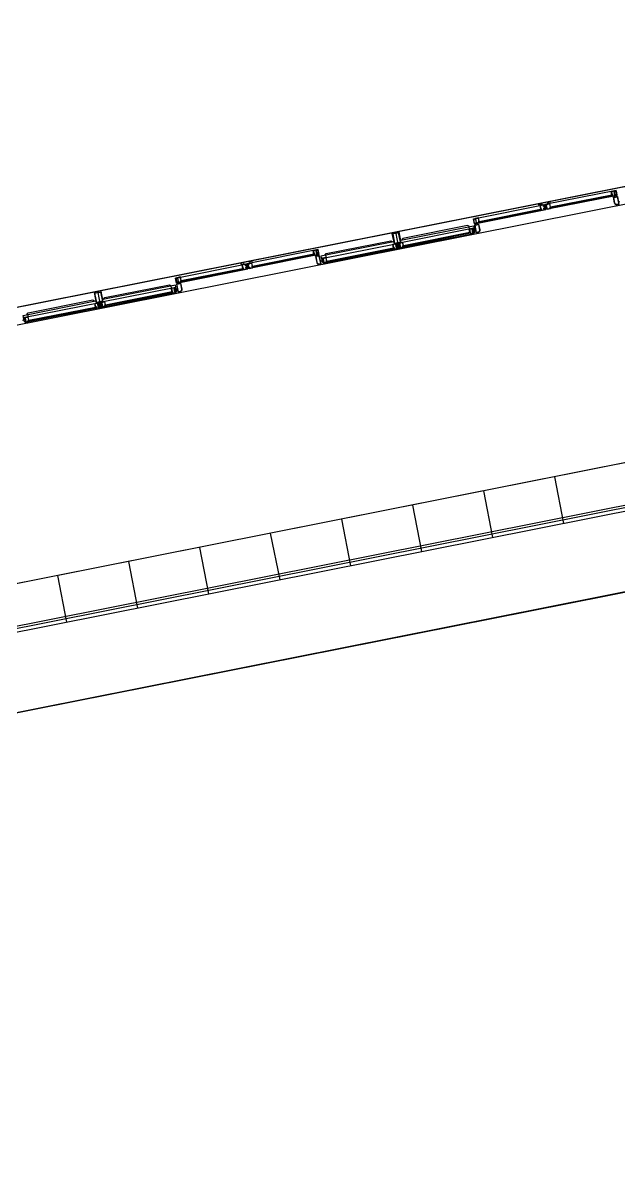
# Model space of a CAD drawing. Extents: x 434377 to 434597, y 4588623 to 4588679.
# Drawn here: x 434478.03 to 434486.26, y 4588644.88 to 4588660.79 of the extents above; entities that cross this region are included whole.
import ezdxf

# ---------------------------------------------------------------- set-up
doc = ezdxf.new("R2010")
doc.units = 0
for name, color, linetype in [('01_D_ElementsAux_l', 7, 'Continuous'), ('01_D_Ocult_l', 7, 'Continuous'), ('01_L_AndanaV2_p', 7, 'Continuous'), ('15_D_Andanes_p', 7, 'Continuous')]:
    doc.layers.add(name, color=color, linetype=linetype)

msp = doc.modelspace()

# ---------------------------------------------------------------- linework, layer by layer
at = {"layer": '01_D_ElementsAux_l'}
for p, q in [((434486.225, 4588658.472), (434485.24, 4588658.276)), ((434486.239, 4588658.403), (434485.253, 4588658.207)), ((434486.175, 4588658.401), (434485.314, 4588658.229)), ((434486.166, 4588658.409), (434485.318, 4588658.241)), ((434486.225, 4588658.472), (434486.157, 4588658.458)), ((434486.177, 4588658.391), (434486.239, 4588658.403)), ((434486.207, 4588658.462), (434486.208, 4588658.458)), ((434486.239, 4588658.403), (434486.225, 4588658.472)), ((434486.229, 4588658.401), (434486.232, 4588658.387)), ((434484.254, 4588658.08), (434485.24, 4588658.276)), ((434485.253, 4588658.207), (434485.24, 4588658.276)), ((434485.253, 4588658.207), (434485.24, 4588658.276)), ((434485.253, 4588658.207), (434485.24, 4588658.276)), ((434485.253, 4588658.207), (434485.24, 4588658.276)), ((434486.275, 4588658.316), (434486.257, 4588658.312)), ((434484.254, 4588658.08), (434484.323, 4588658.094)), ((434484.268, 4588658.011), (434484.254, 4588658.08)), ((434484.268, 4588658.011), (434485.253, 4588658.207)), ((434484.275, 4588658.078), (434484.276, 4588658.074)), ((434484.328, 4588658.034), (434485.189, 4588658.205)), ((434484.332, 4588658.045), (434485.181, 4588658.213)), ((434484.259, 4588657.951), (434483.206, 4588657.741)), ((434484.189, 4588657.97), (434484.196, 4588657.938)), ((434484.33, 4588658.024), (434484.268, 4588658.011)), ((434484.268, 4588657.917), (434484.286, 4588657.92)), ((434484.277, 4588658.013), (434484.28, 4588657.999)), ((434483.175, 4588657.901), (434483.222, 4588657.661)), ((434484.214, 4588657.88), (434483.28, 4588657.695)), ((434484.205, 4588657.889), (434483.285, 4588657.706)), ((434482.109, 4588657.654), (434481.123, 4588657.458)), ((434482.05, 4588657.591), (434481.202, 4588657.422)), ((434482.109, 4588657.654), (434482.04, 4588657.64)), ((434482.091, 4588657.643), (434482.091, 4588657.64)), ((434482.123, 4588657.585), (434482.109, 4588657.654)), ((434482.153, 4588657.532), (434483.206, 4588657.741)), ((434482.223, 4588657.485), (434483.156, 4588657.67)), ((434482.227, 4588657.496), (434483.147, 4588657.679)), ((434483.22, 4588657.673), (434483.206, 4588657.741)), ((434483.22, 4588657.673), (434483.206, 4588657.741)), ((434483.22, 4588657.673), (434483.206, 4588657.741)), ((434483.22, 4588657.673), (434483.206, 4588657.741)), ((434480.137, 4588657.262), (434481.123, 4588657.458)), ((434481.137, 4588657.389), (434481.123, 4588657.458)), ((434481.137, 4588657.389), (434481.123, 4588657.458)), ((434481.137, 4588657.389), (434481.123, 4588657.458)), ((434481.137, 4588657.389), (434481.123, 4588657.458)), ((434482.123, 4588657.585), (434481.137, 4588657.389)), ((434482.058, 4588657.583), (434481.197, 4588657.411)), ((434482.06, 4588657.573), (434482.123, 4588657.585)), ((434482.113, 4588657.583), (434482.116, 4588657.568)), ((434482.159, 4588657.497), (434482.141, 4588657.494)), ((434482.211, 4588657.577), (434482.217, 4588657.545)), ((434480.137, 4588657.262), (434480.206, 4588657.276)), ((434480.151, 4588657.193), (434481.137, 4588657.389)), ((434480.211, 4588657.215), (434481.073, 4588657.387)), ((434480.216, 4588657.227), (434481.064, 4588657.395)), ((434480.143, 4588657.132), (434479.09, 4588656.923)), ((434480.073, 4588657.152), (434480.079, 4588657.12)), ((434480.151, 4588657.193), (434480.137, 4588657.262)), ((434480.213, 4588657.206), (434480.151, 4588657.193)), ((434480.158, 4588657.259), (434480.159, 4588657.256)), ((434480.161, 4588657.195), (434480.164, 4588657.181)), ((434479.058, 4588657.083), (434479.106, 4588656.843)), ((434480.097, 4588657.062), (434479.164, 4588656.877)), ((434480.089, 4588657.071), (434479.168, 4588656.888)), ((434480.151, 4588657.098), (434480.169, 4588657.102)), ((434478.037, 4588656.714), (434479.09, 4588656.923)), ((434478.106, 4588656.667), (434479.039, 4588656.852)), ((434478.11, 4588656.678), (434479.031, 4588656.861)), ((434479.104, 4588656.855), (434479.09, 4588656.923)), ((434479.104, 4588656.855), (434479.09, 4588656.923)), ((434479.104, 4588656.855), (434479.09, 4588656.923)), ((434479.104, 4588656.855), (434479.09, 4588656.923)), ((434478.042, 4588656.679), (434478.024, 4588656.676)), ((434478.094, 4588656.759), (434478.101, 4588656.727)), ((434493.217, 4588655.485), (434448.217, 4588646.542)), ((434493.223, 4588655.455), (434448.223, 4588646.512)), ((434490.829, 4588654.929), (434448.233, 4588646.463)), ((434487.337, 4588654.905), (434475.568, 4588652.566)), ((434485.504, 4588653.87), (434485.376, 4588654.515)), ((434484.523, 4588653.675), (434484.395, 4588654.32)), ((434483.542, 4588653.481), (434483.414, 4588654.125)), ((434482.561, 4588653.286), (434482.433, 4588653.93)), ((434447.108, 4588645.125), (434490.94, 4588653.837)), ((434481.581, 4588653.091), (434481.452, 4588653.735)), ((434480.6, 4588652.896), (434480.472, 4588653.54)), ((434479.619, 4588652.701), (434479.491, 4588653.345)), ((434478.638, 4588652.506), (434478.51, 4588653.15))]:
    msp.add_line(p, q, dxfattribs=at)
for points in [[(434486.157, 4588658.458), (434486.206, 4588658.468), (434486.208, 4588658.455), (434486.202, 4588658.453), (434486.21, 4588658.411), (434486.217, 4588658.413), (434486.219, 4588658.399), (434486.177, 4588658.391), (434486.173, 4588658.41), (434486.166, 4588658.409)], [(434486.214, 4588658.408), (434486.208, 4588658.407), (434486.198, 4588658.456), (434486.204, 4588658.457), (434486.203, 4588658.464), (434486.161, 4588658.455), (434486.169, 4588658.413), (434486.176, 4588658.415), (434486.18, 4588658.395), (434486.215, 4588658.402)], [(434486.204, 4588658.296), (434486.188, 4588658.378), (434486.242, 4588658.388), (434486.264, 4588658.278), (434486.239, 4588658.273), (434486.233, 4588658.272), (434486.227, 4588658.273), (434486.222, 4588658.275), (434486.217, 4588658.277), (434486.212, 4588658.281), (434486.209, 4588658.285), (434486.206, 4588658.29)], [(434486.208, 4588658.297), (434486.192, 4588658.375), (434486.239, 4588658.384), (434486.26, 4588658.28), (434486.239, 4588658.276), (434486.233, 4588658.276), (434486.227, 4588658.276), (434486.222, 4588658.279), (434486.217, 4588658.282), (434486.213, 4588658.286), (434486.21, 4588658.291)], [(434485.194, 4588658.199), (434485.23, 4588658.206), (434485.226, 4588658.226), (434485.235, 4588658.228), (434485.231, 4588658.25), (434485.221, 4588658.248), (434485.217, 4588658.268), (434485.175, 4588658.26), (434485.184, 4588658.217), (434485.19, 4588658.219)], [(434485.311, 4588658.222), (434485.276, 4588658.215), (434485.272, 4588658.235), (434485.262, 4588658.233), (434485.257, 4588658.256), (434485.267, 4588658.257), (434485.263, 4588658.277), (434485.306, 4588658.285), (434485.314, 4588658.243), (434485.308, 4588658.242)], [(434484.323, 4588658.094), (434484.274, 4588658.084), (434484.276, 4588658.071), (434484.283, 4588658.072), (434484.291, 4588658.03), (434484.285, 4588658.029), (434484.287, 4588658.015), (434484.33, 4588658.024), (434484.326, 4588658.043), (434484.332, 4588658.045)], [(434484.289, 4588658.026), (434484.295, 4588658.027), (434484.285, 4588658.076), (434484.279, 4588658.075), (434484.278, 4588658.081), (434484.32, 4588658.09), (434484.328, 4588658.047), (434484.322, 4588658.046), (434484.326, 4588658.027), (434484.29, 4588658.019)], [(434484.196, 4588657.938), (434484.245, 4588657.948), (434484.247, 4588657.934), (434484.241, 4588657.933), (434484.249, 4588657.891), (434484.256, 4588657.892), (434484.258, 4588657.879), (434484.216, 4588657.871), (434484.212, 4588657.89), (434484.205, 4588657.889)], [(434484.253, 4588657.888), (434484.246, 4588657.887), (434484.237, 4588657.936), (434484.243, 4588657.937), (434484.242, 4588657.944), (434484.2, 4588657.935), (434484.208, 4588657.893), (434484.214, 4588657.894), (434484.218, 4588657.875), (434484.254, 4588657.882)], [(434484.341, 4588657.926), (434484.342, 4588657.92), (434484.341, 4588657.914), (434484.339, 4588657.909), (434484.336, 4588657.904), (434484.332, 4588657.899), (434484.328, 4588657.895), (434484.323, 4588657.893), (434484.317, 4588657.891), (434484.293, 4588657.886), (434484.271, 4588657.997), (434484.324, 4588658.007)], [(434484.337, 4588657.925), (434484.337, 4588657.919), (434484.337, 4588657.913), (434484.334, 4588657.908), (434484.331, 4588657.903), (434484.327, 4588657.899), (434484.322, 4588657.896), (434484.316, 4588657.894), (434484.295, 4588657.89), (434484.275, 4588657.994), (434484.322, 4588658.003)], [(434483.206, 4588657.741), (434483.255, 4588657.751), (434483.226, 4588657.898), (434483.177, 4588657.888), (434483.128, 4588657.879), (434483.157, 4588657.732)], [(434483.179, 4588657.879), (434483.14, 4588657.871), (434483.165, 4588657.743), (434483.204, 4588657.751), (434483.244, 4588657.759), (434483.218, 4588657.886)], [(434483.275, 4588657.755), (434483.226, 4588657.745), (434483.229, 4588657.732), (434483.235, 4588657.733), (434483.243, 4588657.691), (434483.237, 4588657.69), (434483.24, 4588657.677), (434483.282, 4588657.685), (434483.278, 4588657.705), (434483.285, 4588657.706)], [(434483.241, 4588657.687), (434483.247, 4588657.688), (434483.238, 4588657.737), (434483.231, 4588657.736), (434483.23, 4588657.742), (434483.272, 4588657.751), (434483.281, 4588657.709), (434483.274, 4588657.707), (434483.278, 4588657.688), (434483.242, 4588657.681)], [(434482.04, 4588657.64), (434482.089, 4588657.65), (434482.092, 4588657.637), (434482.086, 4588657.635), (434482.094, 4588657.593), (434482.1, 4588657.594), (434482.103, 4588657.581), (434482.06, 4588657.573), (434482.056, 4588657.592), (434482.05, 4588657.591)], [(434482.098, 4588657.59), (434482.091, 4588657.589), (434482.081, 4588657.638), (434482.088, 4588657.639), (434482.087, 4588657.646), (434482.044, 4588657.637), (434482.053, 4588657.595), (434482.059, 4588657.596), (434482.063, 4588657.577), (434482.099, 4588657.584)], [(434483.138, 4588657.728), (434483.187, 4588657.737), (434483.189, 4588657.724), (434483.183, 4588657.723), (434483.191, 4588657.681), (434483.198, 4588657.682), (434483.2, 4588657.669), (434483.158, 4588657.66), (434483.154, 4588657.68), (434483.147, 4588657.679)], [(434483.195, 4588657.678), (434483.189, 4588657.677), (434483.179, 4588657.726), (434483.185, 4588657.727), (434483.184, 4588657.733), (434483.142, 4588657.725), (434483.15, 4588657.683), (434483.157, 4588657.684), (434483.16, 4588657.664), (434483.196, 4588657.672)], [(434481.077, 4588657.381), (434481.113, 4588657.388), (434481.109, 4588657.408), (434481.119, 4588657.41), (434481.115, 4588657.432), (434481.105, 4588657.43), (434481.101, 4588657.45), (434481.059, 4588657.441), (434481.067, 4588657.399), (434481.073, 4588657.401)], [(434481.195, 4588657.404), (434481.159, 4588657.397), (434481.155, 4588657.417), (434481.145, 4588657.415), (434481.141, 4588657.437), (434481.151, 4588657.439), (434481.147, 4588657.459), (434481.189, 4588657.467), (434481.197, 4588657.425), (434481.191, 4588657.424)], [(434482.088, 4588657.478), (434482.09, 4588657.472), (434482.093, 4588657.467), (434482.096, 4588657.463), (434482.101, 4588657.459), (434482.106, 4588657.457), (434482.111, 4588657.455), (434482.117, 4588657.454), (434482.123, 4588657.455), (434482.148, 4588657.46), (434482.125, 4588657.57), (434482.072, 4588657.56)], [(434482.091, 4588657.479), (434482.093, 4588657.473), (434482.096, 4588657.468), (434482.1, 4588657.464), (434482.105, 4588657.461), (434482.11, 4588657.458), (434482.116, 4588657.458), (434482.122, 4588657.458), (434482.143, 4588657.462), (434482.123, 4588657.566), (434482.076, 4588657.557)], [(434482.217, 4588657.545), (434482.168, 4588657.535), (434482.171, 4588657.522), (434482.177, 4588657.523), (434482.186, 4588657.481), (434482.179, 4588657.48), (434482.182, 4588657.466), (434482.224, 4588657.475), (434482.221, 4588657.494), (434482.227, 4588657.496)], [(434482.183, 4588657.477), (434482.19, 4588657.478), (434482.18, 4588657.527), (434482.174, 4588657.526), (434482.172, 4588657.532), (434482.214, 4588657.541), (434482.223, 4588657.498), (434482.216, 4588657.497), (434482.22, 4588657.478), (434482.185, 4588657.47)], [(434480.206, 4588657.276), (434480.157, 4588657.266), (434480.16, 4588657.253), (434480.166, 4588657.254), (434480.174, 4588657.212), (434480.168, 4588657.21), (434480.171, 4588657.197), (434480.213, 4588657.206), (434480.209, 4588657.225), (434480.216, 4588657.227)], [(434480.172, 4588657.208), (434480.179, 4588657.209), (434480.169, 4588657.258), (434480.162, 4588657.257), (434480.161, 4588657.263), (434480.203, 4588657.271), (434480.212, 4588657.229), (434480.205, 4588657.228), (434480.209, 4588657.208), (434480.173, 4588657.201)], [(434480.079, 4588657.12), (434480.128, 4588657.13), (434480.131, 4588657.116), (434480.124, 4588657.115), (434480.133, 4588657.073), (434480.139, 4588657.074), (434480.142, 4588657.061), (434480.099, 4588657.052), (434480.095, 4588657.072), (434480.089, 4588657.071)], [(434480.136, 4588657.07), (434480.13, 4588657.069), (434480.12, 4588657.118), (434480.127, 4588657.119), (434480.125, 4588657.125), (434480.083, 4588657.117), (434480.092, 4588657.075), (434480.098, 4588657.076), (434480.102, 4588657.057), (434480.138, 4588657.064)], [(434480.224, 4588657.108), (434480.225, 4588657.102), (434480.224, 4588657.096), (434480.222, 4588657.091), (434480.22, 4588657.086), (434480.216, 4588657.081), (434480.212, 4588657.078), (434480.207, 4588657.075), (434480.201, 4588657.073), (434480.176, 4588657.068), (434480.154, 4588657.179), (434480.208, 4588657.189)], [(434480.221, 4588657.107), (434480.221, 4588657.101), (434480.221, 4588657.095), (434480.218, 4588657.09), (434480.215, 4588657.085), (434480.211, 4588657.081), (434480.206, 4588657.078), (434480.2, 4588657.076), (434480.179, 4588657.072), (434480.158, 4588657.176), (434480.205, 4588657.185)], [(434479.09, 4588656.923), (434479.139, 4588656.933), (434479.11, 4588657.08), (434479.061, 4588657.07), (434479.012, 4588657.061), (434479.041, 4588656.913)], [(434479.063, 4588657.061), (434479.102, 4588657.068), (434479.127, 4588656.941), (434479.088, 4588656.933), (434479.049, 4588656.925), (434479.023, 4588657.053)], [(434479.021, 4588656.91), (434479.07, 4588656.919), (434479.073, 4588656.906), (434479.067, 4588656.905), (434479.075, 4588656.863), (434479.081, 4588656.864), (434479.084, 4588656.851), (434479.041, 4588656.842), (434479.037, 4588656.862), (434479.031, 4588656.861)], [(434479.079, 4588656.86), (434479.072, 4588656.859), (434479.062, 4588656.908), (434479.069, 4588656.909), (434479.068, 4588656.915), (434479.025, 4588656.907), (434479.034, 4588656.865), (434479.04, 4588656.866), (434479.044, 4588656.846), (434479.08, 4588656.853)], [(434479.159, 4588656.937), (434479.11, 4588656.927), (434479.112, 4588656.914), (434479.119, 4588656.915), (434479.127, 4588656.873), (434479.121, 4588656.872), (434479.123, 4588656.858), (434479.166, 4588656.867), (434479.162, 4588656.887), (434479.168, 4588656.888)], [(434479.125, 4588656.869), (434479.131, 4588656.87), (434479.121, 4588656.919), (434479.115, 4588656.918), (434479.114, 4588656.924), (434479.156, 4588656.933), (434479.164, 4588656.891), (434479.158, 4588656.889), (434479.162, 4588656.87), (434479.126, 4588656.863)], [(434478.101, 4588656.727), (434478.052, 4588656.717), (434478.054, 4588656.704), (434478.061, 4588656.705), (434478.069, 4588656.663), (434478.063, 4588656.661), (434478.065, 4588656.648), (434478.108, 4588656.657), (434478.104, 4588656.676), (434478.11, 4588656.678)], [(434478.067, 4588656.659), (434478.073, 4588656.66), (434478.063, 4588656.709), (434478.057, 4588656.708), (434478.056, 4588656.714), (434478.098, 4588656.723), (434478.106, 4588656.68), (434478.1, 4588656.679), (434478.104, 4588656.659), (434478.068, 4588656.652)]]:
    msp.add_lwpolyline(points, close=True, dxfattribs=at)
for points in [[(434486.206, 4588658.465), (434486.223, 4588658.468), (434486.235, 4588658.406), (434486.219, 4588658.403)], [(434485.161, 4588658.26), (434485.157, 4588658.28), (434485.197, 4588658.288), (434485.201, 4588658.268)], [(434485.22, 4588658.272), (434485.171, 4588658.262), (434485.181, 4588658.213)], [(434485.23, 4588658.274), (434485.231, 4588658.271), (434485.221, 4588658.269), (434485.224, 4588658.252), (434485.234, 4588658.254), (434485.24, 4588658.225), (434485.23, 4588658.223), (434485.233, 4588658.207), (434485.243, 4588658.209), (434485.244, 4588658.205)], [(434485.249, 4588658.278), (434485.25, 4588658.274), (434485.26, 4588658.276), (434485.263, 4588658.26), (434485.253, 4588658.258), (434485.259, 4588658.229), (434485.269, 4588658.231), (434485.272, 4588658.215), (434485.262, 4588658.213), (434485.263, 4588658.209)], [(434485.318, 4588658.241), (434485.308, 4588658.29), (434485.259, 4588658.28)], [(434485.318, 4588658.241), (434485.312, 4588658.239), (434485.316, 4588658.22), (434485.273, 4588658.211)], [(434485.318, 4588658.292), (434485.315, 4588658.311), (434485.275, 4588658.303), (434485.279, 4588658.284)], [(434484.287, 4588658.019), (434484.27, 4588658.015), (434484.258, 4588658.077), (434484.274, 4588658.08)], [(434485.234, 4588658.203), (434485.191, 4588658.195), (434485.187, 4588658.215), (434485.181, 4588658.213)], [(434483.22, 4588657.673), (434484.258, 4588657.879), (434484.262, 4588657.885), (434484.266, 4588657.891), (434484.268, 4588657.898), (434484.269, 4588657.906), (434484.268, 4588657.913), (434484.267, 4588657.92), (434484.265, 4588657.927), (434484.261, 4588657.933), (434484.257, 4588657.939), (434484.251, 4588657.944), (434484.245, 4588657.948)], [(434483.249, 4588657.783), (434484.253, 4588657.983), (434484.264, 4588657.928)], [(434484.199, 4588657.972), (434484.171, 4588657.987), (434483.279, 4588657.81), (434483.259, 4588657.785)], [(434484.257, 4588657.884), (434484.26, 4588657.89), (434484.263, 4588657.896), (434484.264, 4588657.903), (434484.264, 4588657.909), (434484.264, 4588657.916), (434484.262, 4588657.923), (434484.259, 4588657.929), (434484.255, 4588657.934), (434484.25, 4588657.939), (434484.245, 4588657.943)], [(434483.151, 4588657.764), (434482.147, 4588657.564), (434482.158, 4588657.509)], [(434482.201, 4588657.575), (434482.221, 4588657.6), (434483.113, 4588657.777), (434483.141, 4588657.762)], [(434482.102, 4588657.585), (434482.118, 4588657.588), (434482.106, 4588657.65), (434482.09, 4588657.646)], [(434482.168, 4588657.535), (434482.164, 4588657.529), (434482.161, 4588657.522), (434482.159, 4588657.515), (434482.158, 4588657.508), (434482.158, 4588657.501), (434482.159, 4588657.494), (434482.162, 4588657.487), (434482.166, 4588657.48), (434482.17, 4588657.475), (434482.176, 4588657.47), (434482.182, 4588657.466), (434483.22, 4588657.673)], [(434483.2, 4588657.669), (434483.204, 4588657.676), (434483.208, 4588657.683), (434483.21, 4588657.69), (434483.21, 4588657.698), (434483.209, 4588657.706), (434483.207, 4588657.714), (434483.204, 4588657.721), (434483.199, 4588657.727), (434483.194, 4588657.733), (434483.187, 4588657.737)], [(434483.2, 4588657.673), (434483.204, 4588657.679), (434483.206, 4588657.685), (434483.208, 4588657.692), (434483.208, 4588657.699), (434483.207, 4588657.706), (434483.205, 4588657.712), (434483.202, 4588657.718), (434483.198, 4588657.724), (434483.194, 4588657.729), (434483.188, 4588657.733)], [(434483.226, 4588657.745), (434483.222, 4588657.739), (434483.219, 4588657.733), (434483.217, 4588657.726), (434483.216, 4588657.718), (434483.216, 4588657.711), (434483.218, 4588657.704), (434483.22, 4588657.698), (434483.224, 4588657.691), (434483.229, 4588657.686), (434483.234, 4588657.681), (434483.24, 4588657.677)], [(434483.227, 4588657.741), (434483.223, 4588657.735), (434483.221, 4588657.729), (434483.219, 4588657.722), (434483.219, 4588657.715), (434483.22, 4588657.708), (434483.222, 4588657.702), (434483.225, 4588657.696), (434483.229, 4588657.69), (434483.233, 4588657.685), (434483.239, 4588657.681)], [(434481.084, 4588657.45), (434481.08, 4588657.47), (434481.04, 4588657.462), (434481.044, 4588657.442)], [(434481.104, 4588657.454), (434481.055, 4588657.444), (434481.064, 4588657.395)], [(434481.113, 4588657.456), (434481.114, 4588657.452), (434481.104, 4588657.45), (434481.107, 4588657.434), (434481.117, 4588657.436), (434481.123, 4588657.407), (434481.113, 4588657.405), (434481.117, 4588657.389), (434481.126, 4588657.391), (434481.127, 4588657.387)], [(434481.133, 4588657.46), (434481.134, 4588657.456), (434481.143, 4588657.458), (434481.147, 4588657.442), (434481.137, 4588657.44), (434481.143, 4588657.411), (434481.153, 4588657.413), (434481.156, 4588657.397), (434481.146, 4588657.395), (434481.147, 4588657.391)], [(434481.202, 4588657.422), (434481.192, 4588657.471), (434481.143, 4588657.462)], [(434481.202, 4588657.473), (434481.198, 4588657.493), (434481.158, 4588657.485), (434481.162, 4588657.466)], [(434482.169, 4588657.53), (434482.166, 4588657.524), (434482.163, 4588657.518), (434482.162, 4588657.511), (434482.162, 4588657.505), (434482.162, 4588657.498), (434482.164, 4588657.491), (434482.167, 4588657.485), (434482.171, 4588657.48), (434482.176, 4588657.475), (434482.181, 4588657.471)], [(434481.117, 4588657.385), (434481.075, 4588657.377), (434481.071, 4588657.396), (434481.064, 4588657.395)], [(434481.156, 4588657.393), (434481.199, 4588657.402), (434481.195, 4588657.421), (434481.202, 4588657.422)], [(434479.104, 4588656.855), (434480.142, 4588657.061), (434480.146, 4588657.067), (434480.149, 4588657.074), (434480.151, 4588657.081), (434480.152, 4588657.088), (434480.152, 4588657.095), (434480.151, 4588657.102), (434480.148, 4588657.109), (434480.144, 4588657.116), (434480.14, 4588657.121), (434480.134, 4588657.126), (434480.128, 4588657.13)], [(434480.147, 4588657.11), (434480.136, 4588657.165), (434479.132, 4588656.965)], [(434479.142, 4588656.967), (434479.162, 4588656.992), (434480.055, 4588657.169), (434480.082, 4588657.154)], [(434480.141, 4588657.065), (434480.145, 4588657.071), (434480.147, 4588657.077), (434480.149, 4588657.084), (434480.149, 4588657.091), (434480.148, 4588657.098), (434480.146, 4588657.104), (434480.143, 4588657.11), (434480.139, 4588657.116), (434480.135, 4588657.121), (434480.129, 4588657.125)], [(434480.158, 4588657.262), (434480.142, 4588657.259), (434480.154, 4588657.197), (434480.17, 4588657.201)], [(434478.084, 4588656.757), (434478.104, 4588656.781), (434478.997, 4588656.959), (434479.025, 4588656.944)], [(434478.041, 4588656.691), (434478.031, 4588656.746), (434479.034, 4588656.946)], [(434479.104, 4588656.855), (434478.065, 4588656.648), (434478.059, 4588656.652), (434478.053, 4588656.657), (434478.049, 4588656.663), (434478.045, 4588656.669), (434478.043, 4588656.676), (434478.042, 4588656.683), (434478.041, 4588656.69), (434478.042, 4588656.698), (434478.044, 4588656.705), (434478.048, 4588656.711), (434478.052, 4588656.717)], [(434479.084, 4588656.851), (434479.088, 4588656.857), (434479.091, 4588656.863), (434479.093, 4588656.87), (434479.094, 4588656.878), (434479.094, 4588656.885), (434479.092, 4588656.892), (434479.09, 4588656.898), (434479.086, 4588656.905), (434479.081, 4588656.91), (434479.076, 4588656.915), (434479.07, 4588656.919)], [(434479.083, 4588656.855), (434479.087, 4588656.861), (434479.089, 4588656.867), (434479.091, 4588656.874), (434479.091, 4588656.881), (434479.09, 4588656.888), (434479.088, 4588656.894), (434479.085, 4588656.9), (434479.081, 4588656.906), (434479.077, 4588656.911), (434479.071, 4588656.915)], [(434479.11, 4588656.927), (434479.106, 4588656.921), (434479.102, 4588656.915), (434479.1, 4588656.908), (434479.099, 4588656.9), (434479.1, 4588656.893), (434479.101, 4588656.886), (434479.103, 4588656.879), (434479.107, 4588656.873), (434479.111, 4588656.867), (434479.117, 4588656.862), (434479.123, 4588656.858)], [(434479.11, 4588656.923), (434479.106, 4588656.917), (434479.104, 4588656.911), (434479.102, 4588656.904), (434479.102, 4588656.897), (434479.103, 4588656.89), (434479.105, 4588656.884), (434479.108, 4588656.878), (434479.112, 4588656.872), (434479.116, 4588656.867), (434479.122, 4588656.863)], [(434478.053, 4588656.712), (434478.05, 4588656.706), (434478.047, 4588656.7), (434478.046, 4588656.694), (434478.045, 4588656.687), (434478.046, 4588656.68), (434478.048, 4588656.674), (434478.05, 4588656.668), (434478.054, 4588656.662), (434478.059, 4588656.657), (434478.064, 4588656.653)]]:
    msp.add_lwpolyline(points, dxfattribs=at)
at = {"layer": '01_D_Ocult_l'}
msp.add_line((434446.082, 4588650.28), (434496.462, 4588660.292), dxfattribs=at)
at = {"layer": '01_L_AndanaV2_p'}
msp.add_lwpolyline([(434490.94, 4588653.837), (434447.108, 4588645.125), (434442.905, 4588644.29), (434399.316, 4588635.628), (434399.168, 4588635.599), (434380.403, 4588631.87), (434380.206, 4588631.831), (434380.03, 4588632.721), (434377.385, 4588632.196), (434377.113, 4588633.569), (434379.757, 4588634.094), (434379.201, 4588636.899), (434394.05, 4588639.846), (434394.06, 4588639.797), (434398.179, 4588640.617), (434398.171, 4588640.667), (434442.096, 4588649.383), (434442.112, 4588649.305), (434446.019, 4588650.082), (434445.936, 4588650.5), (434545.291, 4588670.246)], dxfattribs=at)
at = {"layer": '15_D_Andanes_p'}
msp.add_lwpolyline([(434487.337, 4588654.905), (434475.568, 4588652.566), (434475.633, 4588652.237), (434470.729, 4588651.262), (434470.663, 4588651.591), (434458.894, 4588649.252), (434458.959, 4588648.923), (434448.17, 4588646.779), (434448.084, 4588647.211), (434446.746, 4588646.945), (434446.743, 4588646.963), (434446.183, 4588649.773), (434446.034, 4588650.52), (434496.414, 4588660.532)], dxfattribs=at)

doc.saveas('drawing.dxf')
